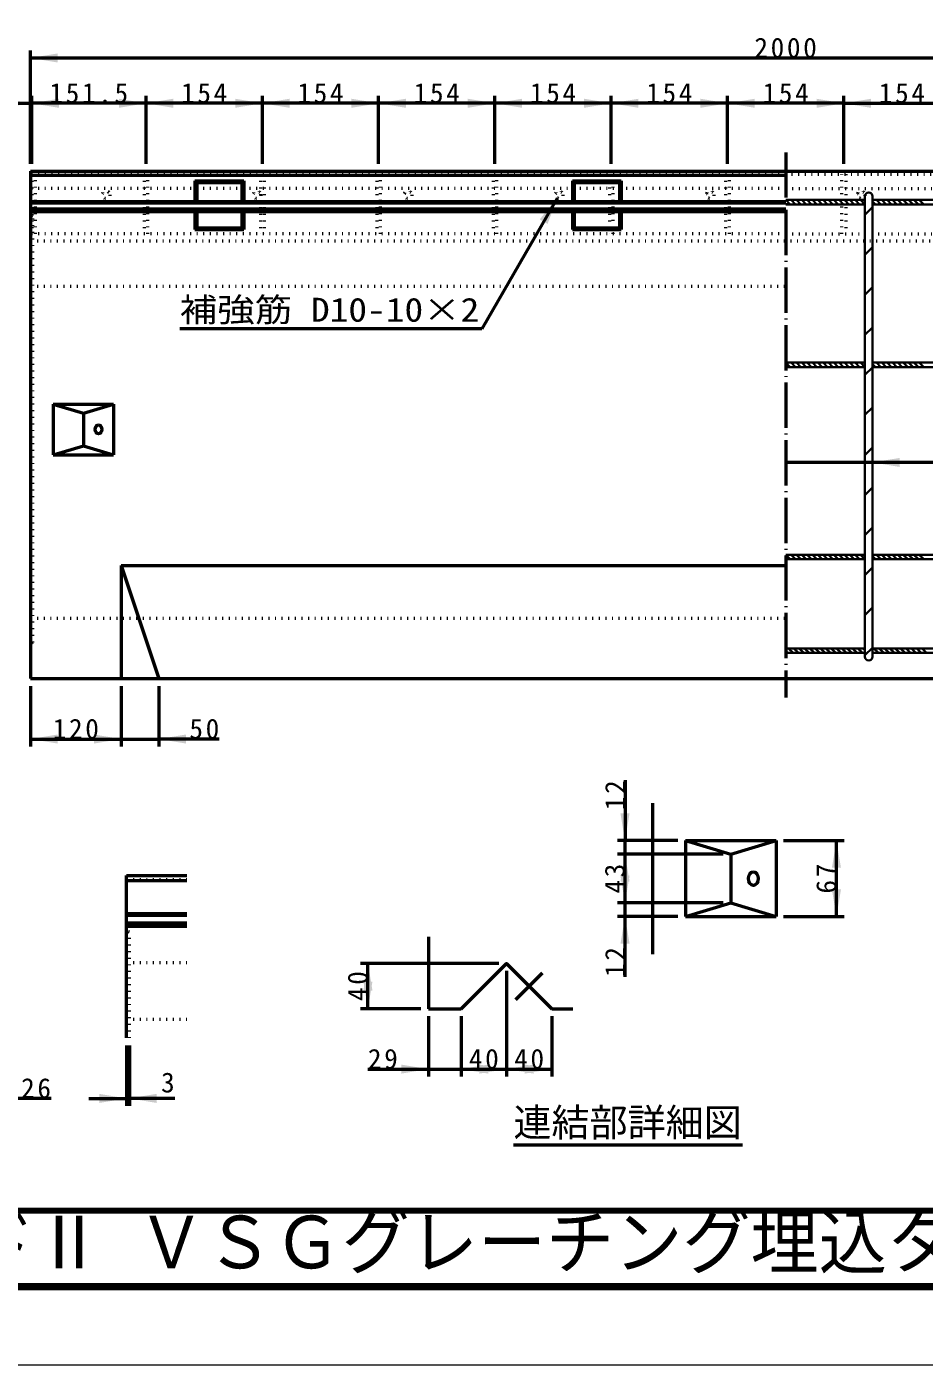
# Model space of a CAD drawing. Units: millimetres, scale not verified, with parts at other scales. Extents: x -2102 to 2102, y -1485 to 1485.
# Drawn here: x -190 to 999, y -1485 to 288 of the extents above; entities that cross this region are included whole.
import ezdxf
from ezdxf.enums import TextEntityAlignment as Align

# ---------------------------------------------------------------- set-up
doc = ezdxf.new("R2010")
doc.units = ezdxf.units.MM
doc.header["$LTSCALE"] = 5
doc.linetypes.add('DOTTED', pattern=[1.75, 0.25, -1.5])
doc.linetypes.add('LONG_DASHED_DOTTED', pattern=[15.25, 12, -1.5, 0.25, -1.5])
doc.layers.add('0-0_V-nasSTD', color=7, linetype='Continuous', lineweight=35)
doc.layers.add('0-1_0', color=7, linetype='Continuous', lineweight=50)
doc.styles.add('ＭＳ ゴシック', font='')
doc.styles.get('ＭＳ ゴシック').set_extended_font_data('MS Gothic')

msp = doc.modelspace()

# ---------------------------------------------------------------- linework, layer by layer
at = {"layer": '0-0_V-nasSTD'}
for p, q in [((815.314, 58.38), (920.314, 58.38)), ((815.314, 58.363), (821.297, 52.38)), ((822.368, 58.38), (828.368, 52.38)), ((829.439, 58.38), (835.439, 52.38)), ((836.51, 58.38), (842.51, 52.38)), ((843.581, 58.38), (849.581, 52.38)), ((850.652, 58.38), (856.652, 52.38)), ((857.723, 58.38), (863.723, 52.38)), ((864.794, 58.38), (870.794, 52.38)), ((871.866, 58.38), (877.866, 52.38)), ((878.937, 58.38), (884.937, 52.38)), ((886.008, 58.38), (892.008, 52.38)), ((893.079, 58.38), (899.079, 52.38)), ((900.15, 58.38), (906.15, 52.38)), ((907.221, 58.38), (913.221, 52.38)), ((914.292, 58.38), (920.292, 52.38)), ((920.314, -546.62), (920.314, 63.38)), ((930.314, 63.38), (930.314, -546.62)), ((930.314, 58.38), (1200.314, 58.38)), ((930.314, 56.501), (934.434, 52.38)), ((935.505, 58.38), (941.505, 52.38)), ((942.576, 58.38), (948.576, 52.38)), ((949.647, 58.38), (955.647, 52.38)), ((956.718, 58.38), (962.718, 52.38)), ((963.789, 58.38), (969.789, 52.38)), ((970.861, 58.38), (976.861, 52.38)), ((977.932, 58.38), (983.932, 52.38)), ((985.003, 58.38), (991.003, 52.38)), ((992.074, 58.38), (998.074, 52.38)), ((815.314, 52.38), (920.314, 52.38)), ((920.314, 38.728), (930.314, 48.728)), ((930.314, 52.38), (1200.314, 52.38)), ((920.314, -14.305), (930.314, -4.305)), ((920.314, -67.338), (930.314, -57.338)), ((920.314, -120.371), (930.314, -110.371)), ((815.314, -157.12), (920.314, -157.12)), ((815.314, -157.137), (821.297, -163.12)), ((822.368, -157.12), (828.368, -163.12)), ((829.439, -157.12), (835.439, -163.12)), ((836.51, -157.12), (842.51, -163.12)), ((843.581, -157.12), (849.581, -163.12)), ((850.652, -157.12), (856.652, -163.12)), ((857.723, -157.12), (863.723, -163.12)), ((864.794, -157.12), (870.794, -163.12)), ((871.866, -157.12), (877.866, -163.12)), ((878.937, -157.12), (884.937, -163.12)), ((886.008, -157.12), (892.008, -163.12)), ((893.079, -157.12), (899.079, -163.12)), ((900.15, -157.12), (906.15, -163.12)), ((907.221, -157.12), (913.221, -163.12)), ((914.292, -157.12), (920.292, -163.12)), ((930.314, -157.12), (1200.314, -157.12)), ((930.314, -158.999), (934.434, -163.12)), ((935.505, -157.12), (941.505, -163.12)), ((942.576, -157.12), (948.576, -163.12)), ((949.647, -157.12), (955.647, -163.12)), ((956.718, -157.12), (962.718, -163.12)), ((963.789, -157.12), (969.789, -163.12)), ((970.861, -157.12), (976.861, -163.12)), ((977.932, -157.12), (983.932, -163.12)), ((985.003, -157.12), (991.003, -163.12)), ((992.074, -157.12), (998.074, -163.12)), ((815.314, -163.12), (920.314, -163.12)), ((920.314, -173.404), (930.314, -163.404)), ((930.314, -163.12), (1200.314, -163.12)), ((920.314, -226.437), (930.314, -216.437)), ((920.314, -279.47), (930.314, -269.47)), ((920.314, -332.503), (930.314, -322.503)), ((920.314, -385.536), (930.314, -375.536)), ((815.314, -411.62), (920.314, -411.62)), ((815.314, -411.637), (821.297, -417.62)), ((815.314, -417.62), (920.314, -417.62)), ((822.368, -411.62), (828.368, -417.62)), ((829.439, -411.62), (835.439, -417.62)), ((836.51, -411.62), (842.51, -417.62)), ((843.581, -411.62), (849.581, -417.62)), ((850.652, -411.62), (856.652, -417.62)), ((857.723, -411.62), (863.723, -417.62)), ((864.794, -411.62), (870.794, -417.62)), ((871.866, -411.62), (877.866, -417.62)), ((878.937, -411.62), (884.937, -417.62)), ((886.008, -411.62), (892.008, -417.62)), ((893.079, -411.62), (899.079, -417.62)), ((900.15, -411.62), (906.15, -417.62)), ((907.221, -411.62), (913.221, -417.62)), ((914.292, -411.62), (920.292, -417.62)), ((930.314, -411.62), (1200.314, -411.62)), ((930.314, -413.499), (934.434, -417.62)), ((930.314, -417.62), (1200.314, -417.62)), ((935.505, -411.62), (941.505, -417.62)), ((942.576, -411.62), (948.576, -417.62)), ((949.647, -411.62), (955.647, -417.62)), ((956.718, -411.62), (962.718, -417.62)), ((963.789, -411.62), (969.789, -417.62)), ((970.861, -411.62), (976.861, -417.62)), ((977.932, -411.62), (983.932, -417.62)), ((985.003, -411.62), (991.003, -417.62)), ((992.074, -411.62), (998.074, -417.62)), ((920.314, -438.569), (930.314, -428.569)), ((920.314, -491.602), (930.314, -481.602)), ((815.314, -535.62), (920.314, -535.62)), ((815.314, -538.916), (818.018, -541.62)), ((815.314, -541.62), (920.314, -541.62)), ((819.089, -535.62), (825.089, -541.62)), ((826.16, -535.62), (832.16, -541.62)), ((833.231, -535.62), (839.231, -541.62)), ((840.302, -535.62), (846.302, -541.62)), ((847.373, -535.62), (853.373, -541.62)), ((854.444, -535.62), (860.444, -541.62)), ((861.515, -535.62), (867.515, -541.62)), ((868.586, -535.62), (874.586, -541.62)), ((875.657, -535.62), (881.657, -541.62)), ((882.728, -535.62), (888.728, -541.62)), ((889.8, -535.62), (895.8, -541.62)), ((896.871, -535.62), (902.871, -541.62)), ((903.942, -535.62), (909.942, -541.62)), ((911.013, -535.62), (917.013, -541.62)), ((918.084, -535.62), (920.314, -537.85)), ((920.314, -544.635), (930.314, -534.635)), ((930.314, -535.62), (1200.314, -535.62)), ((930.314, -540.779), (931.155, -541.62)), ((930.314, -541.62), (1200.314, -541.62)), ((932.226, -535.62), (938.226, -541.62)), ((939.297, -535.62), (945.297, -541.62)), ((946.368, -535.62), (952.368, -541.62)), ((953.439, -535.62), (959.439, -541.62)), ((960.51, -535.62), (966.51, -541.62)), ((967.581, -535.62), (973.581, -541.62)), ((974.652, -535.62), (980.652, -541.62)), ((981.723, -535.62), (987.723, -541.62)), ((988.794, -535.62), (994.794, -541.62)), ((995.866, -535.62), (1001.866, -541.62))]:
    msp.add_line(p, q, dxfattribs=at)
at = {"layer": '0-0_V-nasSTD', "lineweight": 50}
msp.add_line((1913.314, -289.305), (815.314, -289.305), dxfattribs=at)
at = {"layer": '0-0_V-nasSTD', "lineweight": 100}
msp.add_line((-1997.5, -1380), (1997.5, -1380), dxfattribs=at)
at = {"layer": '0-0_V-nasSTD', "lineweight": 18}
for points in [[(-2102.5, -1485), (-2102.5, 1485), (2102.5, 1485), (2102.5, -1485)], [(-2002.5, -1385), (-2002.5, 1385), (2002.5, 1385), (2002.5, -1385)]]:
    msp.add_lwpolyline(points, close=True, dxfattribs=at)
at = {"layer": '0-0_V-nasSTD'}
for centre, start, end in [((925.314, 63.38), 0, 180), ((925.314, -546.62), 180, 0)]:
    msp.add_arc(centre, 5, start, end, dxfattribs=at)
for points in [[(-184.686, 246.38), (-148.686, 240.38), (-148.686, 252.38)], [(-220.686, 180.38), (-220.686, 192.38), (-184.686, 186.38)], [(-183.186, 186.38), (-147.186, 180.38), (-147.186, 192.38)], [(-67.686, 180.38), (-67.686, 192.38), (-31.686, 186.38)], [(-31.686, 186.38), (4.314, 180.38), (4.314, 192.38)], [(86.314, 180.38), (86.314, 192.38), (122.314, 186.38)], [(122.314, 186.38), (158.314, 180.38), (158.314, 192.38)], [(240.314, 180.38), (240.314, 192.38), (276.314, 186.38)], [(276.314, 186.38), (312.314, 180.38), (312.314, 192.38)], [(394.314, 180.38), (394.314, 192.38), (430.314, 186.38)], [(430.314, 186.38), (466.314, 180.38), (466.314, 192.38)], [(548.314, 180.38), (548.314, 192.38), (584.314, 186.38)], [(584.314, 186.38), (620.314, 180.38), (620.314, 192.38)], [(702.314, 180.38), (702.314, 192.38), (738.314, 186.38)], [(738.314, 186.38), (774.314, 180.38), (774.314, 192.38)], [(856.314, 180.38), (856.314, 192.38), (892.314, 186.38)], [(892.314, 186.38), (928.314, 180.38), (928.314, 192.38)], [(489.617, 32.644), (500.01, 26.644), (512.814, 60.821)], [(930.314, -289.305), (966.314, -295.305), (966.314, -283.305)], [(-184.686, -655.62), (-148.686, -661.62), (-148.686, -649.62)], [(-100.686, -661.62), (-100.686, -649.62), (-64.686, -655.62)], [(-14.686, -655.62), (21.314, -661.62), (21.314, -649.62)], [(596.543, -754.223), (602.543, -790.223), (608.543, -754.223)], [(876.543, -826.223), (882.543, -790.223), (888.543, -826.223)], [(596.543, -844.223), (602.543, -808.223), (608.543, -844.223)], [(596.543, -836.723), (602.543, -872.723), (608.543, -836.723)], [(876.543, -854.723), (882.543, -890.723), (888.543, -854.723)], [(596.543, -926.723), (602.543, -890.723), (608.543, -926.723)], [(256.124, -988.796), (262.124, -952.796), (268.124, -988.796)], [(256.124, -976.796), (262.124, -1012.796), (268.124, -976.796)], [(306.124, -1098.796), (306.124, -1086.796), (342.124, -1092.796)], [(385.624, -1092.796), (421.624, -1098.796), (421.624, -1086.796)], [(409.624, -1098.796), (409.624, -1086.796), (445.624, -1092.796)], [(445.624, -1092.796), (481.624, -1098.796), (481.624, -1086.796)], [(469.624, -1098.796), (469.624, -1086.796), (505.624, -1092.796)], [(-93.557, -1137.595), (-93.557, -1125.595), (-57.557, -1131.595)], [(-53.807, -1131.595), (-17.807, -1137.595), (-17.807, -1125.595)]]:
    msp.add_solid(points, dxfattribs=at)
at = {"layer": '0-1_0'}
for p, q in [((-184.686, 106.38), (-184.686, 256.38)), ((-184.686, 246.38), (1815.314, 246.38)), ((-183.186, 106.38), (-183.186, 196.38)), ((-31.686, 106.38), (-31.686, 196.38)), ((122.314, 106.38), (122.314, 196.38)), ((276.314, 106.38), (276.314, 196.38)), ((430.314, 106.38), (430.314, 196.38)), ((584.314, 106.38), (584.314, 196.38)), ((738.314, 106.38), (738.314, 196.38)), ((892.314, 106.38), (892.314, 196.38)), ((-284.686, 186.38), (-184.686, 186.38)), ((-183.186, 186.38), (-184.686, 186.38)), ((-31.686, 186.38), (-183.186, 186.38)), ((122.314, 186.38), (-31.686, 186.38)), ((276.314, 186.38), (122.314, 186.38)), ((430.314, 186.38), (276.314, 186.38)), ((584.314, 186.38), (430.314, 186.38)), ((738.314, 186.38), (584.314, 186.38)), ((892.314, 186.38), (738.314, 186.38)), ((892.314, 186.38), (1046.314, 186.38)), ((-184.686, 96.38), (-184.686, -575.62)), ((-184.686, 96.38), (1815.314, 96.38)), ((-184.686, 91.38), (815.314, 91.38)), ((33.014, 83.68), (97.614, 83.68)), ((33.014, 83.68), (35.314, 81.38)), ((33.014, 83.68), (33.014, 56.395)), ((35.314, 81.38), (95.314, 81.38)), ((35.314, 81.38), (35.314, 56.395)), ((95.314, 81.38), (97.614, 83.68)), ((95.314, 81.38), (95.314, 56.395)), ((97.614, 83.68), (97.614, 56.395)), ((533.014, 83.68), (597.614, 83.68)), ((533.014, 83.68), (535.314, 81.38)), ((533.014, 83.68), (533.014, 56.395)), ((535.314, 81.38), (595.314, 81.38)), ((535.314, 81.38), (535.314, 56.395)), ((595.314, 81.38), (597.614, 83.68)), ((595.314, 81.38), (595.314, 56.395)), ((597.614, 83.68), (597.614, 56.395)), ((-184.686, 56.395), (815.314, 56.395)), ((-184.686, 54.38), (815.314, 54.38)), ((512.814, 60.821), (412.814, -112.384)), ((-184.686, 46.38), (815.314, 46.38)), ((-184.686, 43.022), (815.314, 43.022)), ((33.014, 43.022), (33.014, 19.08)), ((35.314, 43.022), (35.314, 21.38)), ((95.314, 43.022), (95.314, 21.38)), ((97.614, 43.022), (97.614, 19.08)), ((533.014, 43.022), (533.014, 19.08)), ((535.314, 43.022), (535.314, 21.38)), ((595.314, 43.022), (595.314, 21.38)), ((597.614, 43.022), (597.614, 19.08)), ((33.014, 19.08), (35.314, 21.38)), ((33.014, 19.08), (97.614, 19.08)), ((35.314, 21.38), (95.314, 21.38)), ((95.314, 21.38), (97.614, 19.08)), ((533.014, 19.08), (535.314, 21.38)), ((533.014, 19.08), (597.614, 19.08)), ((535.314, 21.38), (595.314, 21.38)), ((595.314, 21.38), (597.614, 19.08)), ((412.814, -112.384), (12.814, -112.384)), ((-154.686, -212.12), (-154.686, -279.12)), ((-154.686, -212.12), (-74.686, -212.12)), ((-74.686, -212.12), (-74.686, -279.12)), ((-114.686, -224.12), (-114.686, -267.12)), ((-154.686, -279.12), (-74.686, -279.12)), ((-64.686, -425.62), (-64.686, -575.62)), ((-64.686, -425.62), (-14.686, -575.62)), ((-64.686, -425.62), (815.314, -425.62)), ((-184.686, -575.62), (1815.314, -575.62)), ((-184.686, -585.62), (-184.686, -665.62)), ((-64.686, -585.62), (-64.686, -665.62)), ((-14.686, -585.62), (-14.686, -665.62)), ((65.314, -655.62), (-14.686, -655.62)), ((602.543, -710.223), (602.543, -790.223)), ((639.043, -740.473), (639.043, -940.473)), ((672.543, -790.223), (592.543, -790.223)), ((602.543, -808.223), (602.543, -790.223)), ((682.543, -790.223), (682.543, -890.723)), ((682.543, -790.223), (802.543, -790.223)), ((802.543, -790.223), (802.543, -890.723)), ((812.543, -790.223), (892.543, -790.223)), ((882.543, -890.723), (882.543, -790.223)), ((732.543, -808.223), (592.543, -808.223)), ((602.543, -872.723), (602.543, -808.223)), ((742.543, -808.223), (742.543, -872.723)), ((-57.557, -1051.595), (-57.557, -836.595)), ((-57.557, -836.595), (22.443, -836.595)), ((-57.557, -842.845), (22.443, -842.845)), ((732.543, -872.723), (592.543, -872.723)), ((602.543, -890.723), (602.543, -872.723)), ((-57.557, -886.576), (22.443, -886.576)), ((-57.557, -889.095), (22.443, -889.095)), ((-57.557, -899.095), (22.443, -899.095)), ((-57.557, -903.292), (22.443, -903.292)), ((672.543, -890.723), (592.543, -890.723)), ((602.543, -970.723), (602.543, -890.723)), ((682.543, -890.723), (802.543, -890.723)), ((812.543, -890.723), (892.543, -890.723)), ((342.124, -917.796), (342.124, -1012.796)), ((435.624, -952.796), (252.124, -952.796)), ((262.124, -1012.796), (262.124, -952.796)), ((445.624, -962.796), (445.624, -1102.796)), ((332.124, -1012.796), (252.124, -1012.796)), ((342.124, -1012.796), (385.624, -1012.796)), ((342.124, -1022.796), (342.124, -1102.796)), ((385.624, -1022.796), (385.624, -1102.796)), ((505.624, -1012.796), (533.624, -1012.796)), ((505.624, -1022.796), (505.624, -1102.796)), ((-57.557, -1061.595), (-57.557, -1141.595)), ((-53.807, -1061.595), (-53.807, -1141.595)), ((262.124, -1092.796), (342.124, -1092.796)), ((342.124, -1092.796), (385.624, -1092.796)), ((-157.557, -1131.595), (-237.557, -1131.595)), ((-107.557, -1131.595), (-57.557, -1131.595)), ((-57.557, -1131.595), (-53.807, -1131.595)), ((6.193, -1131.595), (-53.807, -1131.595)), ((454.786, -1193.04), (758.194, -1193.04))]:
    msp.add_line(p, q, dxfattribs=at)
at = {"layer": '0-1_0', "linetype": 'LONG_DASHED_DOTTED'}
for p, q in [((815.314, 121.38), (815.314, -600.62)), ((457.946, -1000.474), (493.301, -965.118))]:
    msp.add_line(p, q, dxfattribs=at)
at = {"layer": '0-1_0', "linetype": 'DOTTED'}
for p, q in [((-184.686, 92.38), (-183.186, 92.38)), ((-183.186, 92.38), (1813.814, 92.38)), ((-183.186, 92.38), (-183.186, 13.38)), ((-178.186, 13.38), (-178.186, 92.38)), ((-34.186, 92.38), (-34.186, 13.38)), ((-29.186, 13.38), (-29.186, 92.38)), ((119.814, 92.38), (119.814, 13.38)), ((124.814, 92.38), (124.814, 13.38)), ((273.814, 92.38), (273.814, 13.38)), ((278.814, 13.38), (278.814, 92.38)), ((427.814, 92.38), (427.814, 13.38)), ((432.814, 13.38), (432.814, 92.38)), ((581.814, 92.38), (581.814, 13.38)), ((586.814, 13.38), (586.814, 92.38)), ((735.814, 92.38), (735.814, 13.38)), ((740.814, 13.38), (740.814, 92.38)), ((889.814, 13.38), (889.814, 92.38)), ((894.814, 92.38), (894.814, 13.38)), ((815.314, 73.38), (-183.186, 73.38)), ((815.314, 73.38), (1813.814, 73.38)), ((-181.686, 36.38), (-184.686, 38.38)), ((-181.686, -527.62), (-181.686, 36.38)), ((-184.686, 14.38), (-181.686, 16.38)), ((-183.186, 13.38), (-184.686, 13.38)), ((-184.686, 4.38), (1815.314, 4.38)), ((815.314, 13.38), (-183.186, 13.38)), ((815.314, 13.38), (1813.814, 13.38)), ((-184.686, -55.62), (815.314, -55.62)), ((-184.686, -495.62), (815.314, -495.62)), ((-184.686, -505.62), (-181.686, -507.62)), ((-181.686, -527.62), (-184.686, -529.62)), ((-57.557, -841.595), (22.443, -841.595)), ((-53.807, -911.595), (-57.557, -909.095)), ((-53.807, -1051.595), (-53.807, -911.595)), ((-57.557, -939.095), (-53.807, -936.595)), ((-57.557, -951.595), (22.443, -951.595)), ((-57.557, -1026.595), (22.443, -1026.595))]:
    msp.add_line(p, q, dxfattribs=at)
at = {"layer": '0-1_0', "lineweight": 100}
msp.add_line((-1997.5, -1280), (1997.5, -1280), dxfattribs=at)
at = {"layer": '0-1_0'}
for points in [[(-154.686, -212.12), (-114.686, -224.12), (-74.686, -212.12)], [(-154.686, -279.12), (-114.686, -267.12), (-74.686, -279.12)], [(-184.686, -655.62), (-64.686, -655.62), (-14.686, -655.62)], [(682.543, -790.223), (742.543, -808.223), (802.543, -790.223)], [(682.543, -890.723), (742.543, -872.723), (802.543, -890.723)], [(385.624, -1012.796), (445.624, -952.796), (505.624, -1012.796)], [(385.624, -1092.796), (445.624, -1092.796), (505.624, -1092.796)]]:
    msp.add_lwpolyline(points, dxfattribs=at)
at = {"layer": '0-1_0', "linetype": 'DOTTED'}
for centre in [(-84.686, 65.151), (115.314, 65.151), (315.314, 65.151), (515.314, 65.151), (715.314, 65.151), (915.314, 65.151)]:
    msp.add_circle(centre, 5, dxfattribs=at)
at = {"layer": '0-1_0'}
for centre, major_axis in [((-94.686, -245.62), (0, 6)), ((772.543, -840.473), (0, 9))]:
    msp.add_ellipse(centre, major_axis=major_axis, ratio=0.707107, dxfattribs=at)

# ---------------------------------------------------------------- texts
at = {"layer": '0-0_V-nasSTD', "style": 'ＭＳ ゴシック'}
for s, height, width, p in [('補強筋 D10-10×2', 31.67, 1.15, (12.814, -112.384)), ('ユニロードⅡ ＶＳＧグレーチング埋込タイプ', 69.65, 0.95, (-630, -1377.5))]:
    msp.add_text(s, height=height, dxfattribs=dict(at, width=width)).set_placement(p, align=Align.BOTTOM_LEFT)
for s, height, p in [('3', 26.39, (-11.807, -1131.595)), ('連結部詳細図', 36.95, (454.786, -1193.04))]:
    msp.add_text(s, height=height, dxfattribs=at).set_placement(p, align=Align.BOTTOM_LEFT)
at = {"layer": '0-0_V-nasSTD', "char_height": 26.39, "attachment_point": 7, "style": 'ＭＳ ゴシック'}
for s, insert in [('\\T1.2;2000', (773.914, 246.38)), ('\\T1.2;151.5', (-159.636, 186.38)), ('\\T1.2;154', (14.714, 186.38)), ('\\T1.2;154', (168.714, 186.38)), ('\\T1.2;154', (322.714, 186.38)), ('\\T1.2;154', (476.714, 186.38)), ('\\T1.2;154', (630.714, 186.38)), ('\\T1.2;154', (784.714, 186.38)), ('\\T1.2;154', (938.714, 186.38)), ('\\T1.2;120', (-155.286, -655.62)), ('\\T1.2;50', (25.714, -655.62)), ('\\T1.2;29', (262.124, -1092.796)), ('\\T1.2;40', (395.824, -1092.796)), ('\\T1.2;40', (455.824, -1092.796)), ('\\T1.2;26', (-197.157, -1131.595))]:
    msp.add_mtext(s, dxfattribs=dict(at, insert=insert))
at = {"layer": '0-0_V-nasSTD', "char_height": 26.39, "attachment_point": 7, "rotation": 90, "style": 'ＭＳ ゴシック'}
for s, insert in [('\\T1.2;12', (602.543, -749.823)), ('\\T1.2;43', (602.543, -860.273)), ('\\T1.2;67', (882.543, -860.273)), ('\\T1.2;12', (602.543, -970.723)), ('\\T1.2;40', (262.124, -1002.596))]:
    msp.add_mtext(s, dxfattribs=dict(at, insert=insert))

doc.saveas('drawing.dxf')
